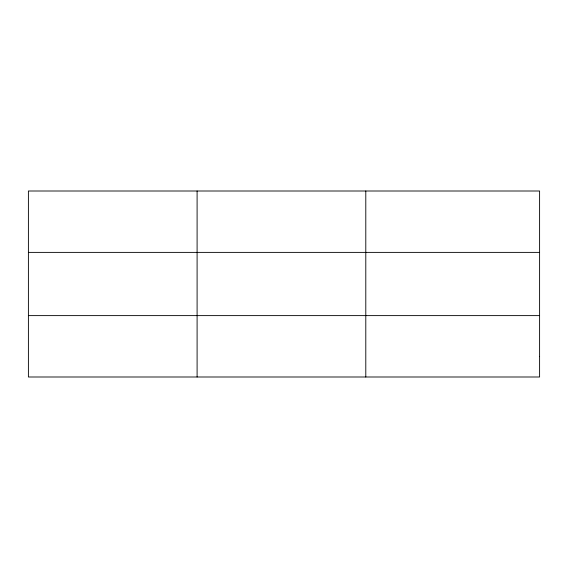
<?xml version="1.0" encoding="UTF-8"?>
<svg xmlns="http://www.w3.org/2000/svg" width="568" height="568" viewBox="0 0 568 568"><rect width="100%" height="100%" fill="white"/><g stroke="black" fill="none" stroke-linecap="round" stroke-linejoin="round"><path stroke-width="0.85" d="M197.096 191.004L197.096 376.996M365.792 191.004L365.792 376.996M28.4 252.384L539.6 252.384M28.4 315.616L539.6 315.616M539.6 356.541L539.6 376.996L28.4 376.996L28.4 191.004L539.6 191.004L539.6 356.541"/></g></svg>
